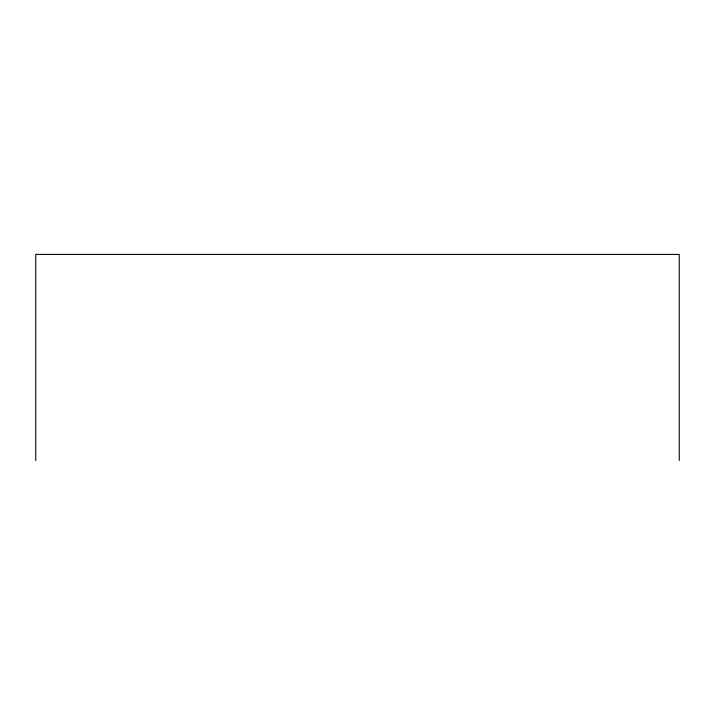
<?xml version="1.0" encoding="UTF-8"?>
<svg xmlns="http://www.w3.org/2000/svg" width="715" height="715" viewBox="0 0 715 715"><rect width="100%" height="100%" fill="white"/><g stroke="black" fill="none" stroke-linecap="round" stroke-linejoin="round"><path stroke-width="1.07" d="M679.25 460.585L679.25 254.415L35.75 254.415L35.75 460.585"/></g></svg>
